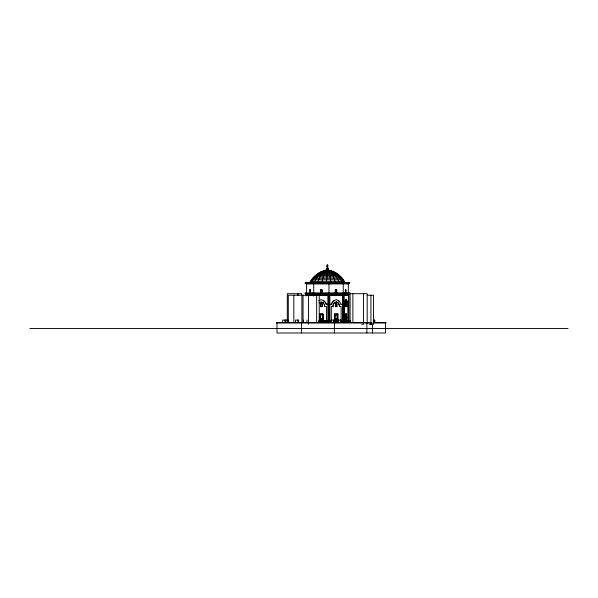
<?xml version="1.0" encoding="UTF-8"?>
<svg xmlns="http://www.w3.org/2000/svg" width="598" height="598" viewBox="0 0 598 598"><rect width="100%" height="100%" fill="white"/><g stroke="black" fill="none" stroke-linecap="round" stroke-linejoin="round"><path stroke-width="0.9" d="M327.368 270.46L327.39 265.557M327.786 265.011C327.031 265.602 327.682 265.983 327.697 270.46M327.495 269.354L327.48 268.345L327.876 269.354M327.383 266.865L327.054 270.46M327.54 268.861L327.697 269.354M327.375 266.611L327.308 267.149L327.532 265.011M327.592 268.861L328.003 270.46M326.396 282.966L327.45 269.967C332.413 272.232 334.2 278.085 335.456 282.966M326.762 270.46L327.241 269.13L326.515 270.46M326.62 270.46L326.807 269.571M327.517 267.119L327.502 266.701M326.224 270.46L327.113 269.085L326.202 270.46L328.691 270.46L327.756 269.13L328.481 270.46M328.96 294.081L328.945 292.96M327.487 266.611C328.078 266.312 327.577 271.171 327.263 268.345M327.824 268.794C329.722 271.873 327.106 267.837 327.898 268.794C327.069 268.913 327.33 268.001 326.269 270.46M327.203 268.928L327.278 268.345L326.927 269.354M327.353 266.499L327.241 267.119L327.599 266.701M327.016 268.861L327.293 268.345M327.308 266.805L327.278 267.149M345.599 303.717L346.07 302.932L346.317 306.684L345.599 306.684L345.599 303.717L346.078 302.954M345.816 303.717L345.816 306.684M345.539 292.863L345.532 289.783M344.986 304.913L345.031 306.497L344.313 306.497L344.396 320.812M321.814 282.966C322.785 278.436 323.436 272.897 327.45 269.967L329.565 274.34L331.045 282.966M327.158 266.753L327.734 266.753M327.749 266.917L327.517 266.499M327.099 269.354L327.368 268.345L327.293 269.354M327.383 266.499L327.248 267.119M343.865 295.188L348.589 295.031L348.589 321.343L343.865 321.186L348.589 321.343M317.613 282.966C319.048 278.018 321.537 272.695 326.411 270.348M327.054 268.666L327.861 268.666M327.39 268.345L327.308 268.928M314.092 282.966C316.163 277.42 320.266 272.254 326.037 270.348M327.659 267.074L327.218 267.074M327.211 266.648L327.674 266.701M345.375 314.189L346.668 314.017L346.668 319.586L345.375 319.414L345.375 314.189L346.668 314.017M311.476 282.966C314.137 276.979 319.377 272.06 325.768 270.348M327.824 269.04L327.069 269.04M334.506 319.586L334.506 314.017L337.915 314.017L337.915 319.586L334.506 319.586L334.506 314.017M334.955 318.958L334.955 314.668L337.332 314.668L337.332 318.958L334.955 318.958L334.955 314.668M309.943 282.966C313.173 276.366 319.586 271.417 326.822 270.094C319.496 271.417 312.933 276.298 309.615 282.966M331.464 321.343L329.7 321.343L329.7 295.031L342.886 295.031L342.886 321.343L341.129 321.343M344.478 304.225A6.361 2.018 90 0 1 345.024 301.504A4.059 1.286 -90 0 1 345.338 300.831L346.152 299.568L345.248 300.831A4.059 1.286 90 0 0 344.941 301.497A6.361 2.018 -90 0 0 344.388 304.225M323.032 319.586L323.032 314.017L319.422 314.017L319.422 319.586L323.032 319.586L323.032 314.017M322.531 318.958L322.531 314.668L320.012 314.668L320.012 318.958L322.531 318.958L322.531 314.668M318.831 321.343L328.145 321.343L328.145 295.031L314.361 295.188M305.182 293.177L305.832 294.194L349.068 294.194L349.718 293.177M348.589 295.031L343.775 295.188L343.775 304.3L344.47 304.3M314.705 276.822L320.55 272.337L325.663 270.348M346.347 314.668C344.575 314.107 347.984 316.693 346.347 318.958L345.427 318.786L346.347 318.958M329.76 295.188L342.886 295.031M320.012 318.958L322.412 318.786M319.422 319.586L322.913 319.414M344.052 283.317L343.245 283.953L343.245 292.96M335.044 314.832L337.332 314.668M334.596 314.189L337.915 314.017M305.503 283.317L306.572 283.953L348.328 283.953L349.396 283.317M333.946 300.831A4.059 3.633 -90 0 0 333.079 301.497A6.361 5.688 90 0 0 331.531 304.225A6.361 5.688 -90 0 1 333.041 301.504A4.059 3.633 90 0 1 333.908 300.831L336.211 299.568L338.543 300.831A4.059 3.633 -90 0 1 339.417 301.497M336.36 301.833L334.716 302.588A2.086 1.861 90 0 0 334.267 302.932A4.403 3.939 -90 0 0 333.191 304.823A4.403 3.939 90 0 1 334.304 302.932A2.086 1.861 -90 0 1 334.76 302.588M318.756 300.831L321.223 299.568L323.653 300.831A4.059 3.85 -90 0 1 324.579 301.497A6.361 6.032 90 0 1 326.224 304.225A6.361 6.032 90 0 0 324.55 301.504A4.059 3.85 90 0 0 323.63 300.831M319.646 302.588A2.086 1.973 -90 0 0 319.168 302.932A2.086 1.973 90 0 1 319.616 302.588L321.223 301.773L322.8 302.588A2.086 1.973 -90 0 1 323.279 302.932A2.086 1.973 90 0 0 322.771 302.588M322.83 271.537L325.873 270.348M327.465 265.415L327.106 265.011M327.091 265.348L327.801 265.348M327.121 265.505L327.771 265.505M327.173 265.632L327.719 265.632M327.241 265.714L327.652 265.714M327.136 266.865L327.756 266.865M327.099 268.502L327.794 268.502L328.496 269.982M326.994 268.726L327.898 268.726M327.009 268.928L327.883 268.928M326.889 269.205L328.003 269.205M326.665 269.354L328.227 269.354M326.568 269.459L328.324 269.459M326.478 269.571L328.414 269.571M326.396 269.698L328.496 269.698M326.329 269.84L328.564 269.84M326.276 269.982L328.616 269.982M326.239 270.139L328.653 270.139M325.566 270.348C333.931 269.773 341.578 275.805 345.285 282.966M323.727 270.872C329.879 269.616 335.867 272.03 340.142 276.388M321.926 271.537L332.966 271.537M320.192 272.337L334.708 272.337M318.525 273.279L336.375 273.279M316.94 274.34L337.96 274.34M315.438 275.521L339.455 275.521M314.04 276.822L340.853 276.822M312.754 278.22L342.146 278.22M311.58 279.722L343.319 279.722M310.534 281.307L344.366 281.307M310.041 289.724A1.084 0.486 -90 0 0 310.145 289.604L310.504 289.604A1.084 0.486 90 0 0 310.609 289.724L310.041 289.724A0.867 0.389 -90 0 0 309.771 290.277M321.328 289.604L321.455 289.604A1.084 1.024 -90 0 0 321.679 289.724A0.867 0.822 -90 0 1 322.21 290.277L322.195 292.863L320.58 292.863L320.707 290.284A0.867 0.822 -90 0 1 321.186 289.738A1.084 1.024 -90 0 0 321.328 289.604A1.084 1.024 -90 0 0 321.552 289.724A0.867 0.822 -90 0 1 322.083 290.277L322.195 290.284M335.912 289.604L336.091 289.604A1.084 0.964 -90 0 0 336.3 289.724A0.867 0.777 -90 0 1 336.801 290.277M321.096 289.724L321.223 289.724A1.084 1.024 -90 0 0 321.455 289.604M335.695 289.724L335.874 289.724A1.084 0.964 90 0 0 336.091 289.604M336.3 289.724L336.121 289.724A0.867 0.777 -90 0 1 336.622 290.277L336.614 292.863M310.504 289.604A1.084 0.486 -90 0 1 310.399 289.724A0.867 0.389 -90 0 0 310.13 290.277L309.794 292.863L310.855 292.863M336.614 290.284L336.794 292.863L335.209 292.863L335.381 290.284A0.867 0.777 -90 0 1 335.837 289.738M345.166 290.284L345.539 290.284M346.04 290.284L345.794 289.604L346.04 292.863L345.166 292.863M349.882 293.095L305.017 293.177L349.882 293.177M305.182 293.521L349.718 293.521M305.608 293.797L349.284 293.797M305.832 294.081L349.068 294.081M328.048 295.188L288.296 295.233L288.296 322.479M367.217 295.233L373.518 295.233L373.518 324.303L369.093 324.303M336.248 301.773L337.735 302.588A2.086 1.861 -90 0 1 338.184 302.932A4.343 3.887 90 0 1 339.163 304.524L339.178 304.569A4.5 4.029 90 0 1 339.26 304.823M346.025 301.833L346.676 302.588A2.086 0.658 -90 0 1 346.84 302.932A4.343 1.375 90 0 1 347.184 304.524L347.191 304.569A4.5 1.428 90 0 1 347.214 304.823M321.231 302.932L321.305 302.932A1.039 0.987 -90 0 0 321.53 303.074A0.942 0.89 -90 0 1 322.053 303.717L322.053 306.684L320.483 306.684L320.483 303.717A0.942 0.89 -90 0 1 321.006 303.074A1.039 0.987 -90 0 0 321.305 302.932M336.113 302.932L336.218 302.932A1.039 0.927 -90 0 0 336.435 303.074L336.33 303.074A1.039 0.927 90 0 1 336.113 302.932A1.039 0.927 -90 0 1 335.904 303.074A0.942 0.845 -90 0 0 335.411 303.717L335.411 306.684L336.921 306.684L336.824 303.717A0.942 0.845 -90 0 0 336.33 303.074M335.904 303.074L336.001 303.074A1.039 0.927 -90 0 0 336.218 302.932M320.483 303.717L320.558 306.684M322.053 303.717L321.978 306.684M335.411 303.717L335.515 303.717A0.942 0.845 -90 0 1 336.009 303.074M345.861 302.954L346.317 303.717M326.209 304.3L328.048 304.3M329.76 304.3L331.509 304.3M340.942 304.3L342.691 304.3M347.744 304.3L348.432 304.3M337.698 302.588A2.086 1.861 90 0 1 338.147 302.932A4.343 3.887 90 0 1 339.126 304.524L339.163 304.524M344.994 304.823A4.403 1.398 -90 0 1 345.375 302.932A2.086 0.658 90 0 1 345.532 302.588L346.063 301.773L346.593 302.588A2.086 0.658 90 0 1 346.75 302.932A4.343 1.375 90 0 1 347.094 304.524L347.184 304.524M324.527 306.497L326.456 306.497L326.426 320.812L318.607 320.812M331.27 306.497L333.101 306.497L333.168 304.913L333.056 306.497M347.901 306.497L347.176 306.497L347.229 304.913M319.422 314.017L322.913 314.189M320.012 314.668L322.412 314.832M335.044 318.786L337.332 318.958M334.596 319.414L337.915 319.586M345.375 319.414L346.668 319.586M373.242 320.072L374.811 320.072L374.811 322.606M331.307 320.812L331.307 306.497M333.961 320.812L338.49 320.812M341.144 320.812L341.144 306.497L339.358 306.497L339.245 304.913M344.313 320.812L347.901 320.812L347.812 306.497M350.346 320.805L349.284 320.805L349.284 322.285M318.913 321.186L328.018 321.186M329.804 321.186L331.643 321.186M334.409 321.186L338.087 321.186M340.853 321.186L342.886 321.343M334.095 321.343L338.49 321.343M318.869 322.068L331.793 322.068M333.542 322.068L338.132 322.068M340.778 322.068L350.181 322.068M318.869 322.18L331.793 322.18M333.542 322.18L338.162 322.18M340.778 322.18L350.181 322.18M371.836 322.524L276.59 322.524L276.59 323.025L371.836 323.025M373.645 322.524L386.054 322.524L386.054 323.025L373.272 323.025M361.715 324.303L363.502 324.303L363.502 293.685M29.9 328.526L568.1 328.526M329.326 270.348L328.078 270.094L331.105 270.872M329.236 270.348C335.852 272.015 341.495 276.822 344.403 282.966M329.132 270.348L333.946 272.337M329.02 270.348C335.164 272.127 339.956 277.151 342.37 282.966M328.855 270.348L330.238 270.872M328.698 270.348C334.118 272.411 337.534 277.674 339.313 282.966M335.441 273.279L336.861 274.34M313.016 283.317L313.718 283.953L313.718 292.96M306.587 295.188L313.016 295.188M340.606 276.822L344.949 282.966M346.063 299.568L346.967 300.831A4.059 1.286 -90 0 1 347.274 301.497A6.361 2.018 -90 0 1 347.819 304.225M324.295 304.569A4.5 4.268 -90 0 1 324.385 304.823A4.5 4.268 90 0 0 324.325 304.569L324.28 304.524A4.343 4.119 -90 0 0 323.241 302.939M339.126 304.524L339.141 304.569A4.5 4.029 -90 0 1 339.223 304.823M327.981 269.571L328.093 269.982M324.557 305.272L324.437 304.913L324.557 306.497M328.324 269.982L327.711 269.085L328.272 270.46M347.094 304.524L347.102 304.569A4.5 1.428 -90 0 1 347.132 304.823M346.093 303.649L346.1 306.684M327.532 268.607L327.42 268.861M385.493 323.025L385.493 332.989L276.994 332.989L276.994 323.025M374.079 320.072L374.079 322.606M372.397 323.929L372.397 332.989M370.932 295.233L370.932 324.303M367.239 322.524L367.239 323.025M367.194 322.442L367.194 293.685L350.114 293.685L350.114 322.442M366.895 323.025L366.895 332.989M352.88 293.685L352.88 322.442M349.509 282.966L305.384 282.966M348.858 294.194L348.858 322.18M348.537 322.606L348.477 295.031L348.35 304.3M348.328 283.953L348.328 292.96M346.474 314.189L346.474 319.414M346.16 314.832L346.16 318.786M345.659 290.284L345.659 292.863M345.45 314.017L345.457 319.586M344.418 293.177L343.641 292.96L343.641 322.18M344.299 293.177L343.805 294.194M343.91 295.031L343.91 321.343M342.691 295.188L342.691 321.186M342.654 295.188L342.654 304.3M341.189 322.606L341.189 320.072L338.057 320.072L338.057 322.606M340.464 320.072L340.464 322.606M337.691 314.189L337.691 319.414M337.115 314.832L337.115 318.786M336.824 303.717L336.824 306.684M335.515 303.717L335.515 306.684M335.381 290.284L335.381 292.863M334.402 322.524L334.402 332.989M334.26 322.606L334.26 320.072L331.128 320.072L331.128 322.606M333.535 320.072L333.535 322.606M329.7 295.031L329.7 321.343M328.99 282.966L328.937 322.18M328.145 295.031L328.145 321.343M322.068 290.284L322.068 292.863M320.707 290.284L320.707 292.863M320.222 314.832L320.222 318.786M319.631 314.189L319.631 319.414M319.235 295.233L319.235 322.479M316.648 295.233L316.648 322.479M313.367 296.062L313.367 292.96L312.694 293.177M313.232 294.194L312.806 293.177M310.497 292.863L310.497 290.284A0.867 0.389 -90 0 0 310.25 289.738A1.084 0.486 90 0 1 310.145 289.604M310.153 290.284L310.153 292.863M308.546 295.233L308.546 324.303M306.983 320.072L306.983 322.606M306.572 283.953L306.572 292.96M306.041 294.194L306.041 296.062M303.425 320.072L303.425 322.606M303.036 295.233L303.036 322.479M301.908 295.233L301.908 322.479M301.646 295.539L301.646 293.685L287.332 293.685L287.242 322.606M301.564 323.025L301.564 332.989M301.295 322.524L301.295 323.025M298.634 322.606L298.634 320.072L295.494 320.072L295.494 322.606M297.954 293.685L297.954 295.539M297.901 320.072L297.901 322.606M293.805 295.233L293.805 322.479M287.974 322.606L287.974 320.072L282.6 320.072L282.6 322.606M285.732 320.072L285.732 322.606M284.999 320.072L284.999 322.606M320.528 290.277A0.867 0.822 -90 0 1 321.059 289.738M335.157 290.277A0.867 0.777 -90 0 1 335.665 289.738M347.737 304.225A6.361 2.018 -90 0 0 347.184 301.504A4.059 1.286 90 0 0 346.877 300.831M345.083 304.823A4.403 1.398 90 0 1 345.465 302.932A2.086 0.658 -90 0 1 345.622 302.588M340.927 304.225A6.361 5.688 -90 0 0 339.372 301.504A4.059 3.633 90 0 0 338.505 300.831M349.763 282.966L305.13 283.19L349.763 282.966"/></g></svg>
